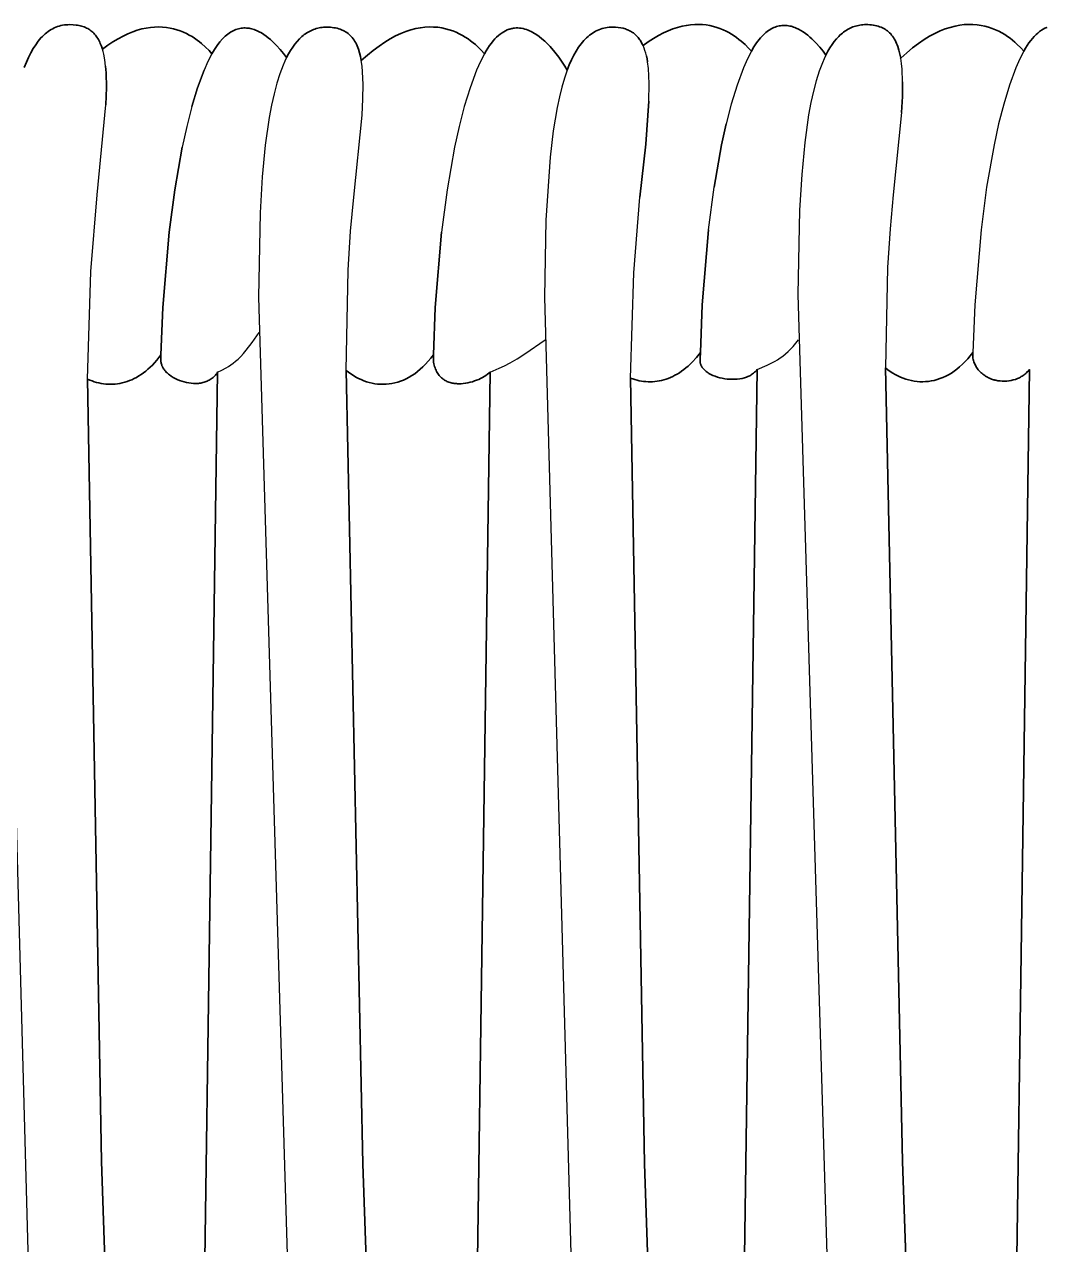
# Model space of a CAD drawing. Header units: millimetres. Extents: x 0 to 1881, y -1115 to 723.
# Drawn here: x 1343.1 to 1414.4, y -469.4 to -384.2 of the extents above; entities that cross this region are included whole.
import ezdxf

# ---------------------------------------------------------------- set-up
doc = ezdxf.new("R2010")
doc.units = ezdxf.units.MM
doc.layers.add('Blocks', color=7, linetype='Continuous')
doc.layers.add('Blocks$Inner', color=7, linetype='Continuous', lineweight=25, true_color=0x007f00)
doc.layers.add('Blocks$Outline', color=7, linetype='Continuous', lineweight=35, true_color=0xff3f3f)

# ---------------------------------------------------------------- blocks, each defined once
blk = doc.blocks.new('PK4 Lounge Chair Top')
at = {"layer": 'Blocks$Inner'}
blk.add_line((197.1, 75.168), (200.057, 282.045), dxfattribs=at)
for points in [[(192.23, 303.414), (192.266, 302.948), (192.287, 301.907), (192.248, 300.718), (192.287, 301.907), (192.266, 302.948), (192.23, 303.414), (192.177, 303.843), (192.105, 304.237), (192.061, 304.421), (192.013, 304.596), (191.943, 304.805), (191.866, 305.001), (191.824, 305.094), (191.779, 305.183), (191.733, 305.268), (191.684, 305.351), (191.633, 305.429), (191.579, 305.505), (191.523, 305.577), (191.464, 305.645), (191.403, 305.71), (191.34, 305.772), (191.274, 305.83), (191.206, 305.885), (191.135, 305.937), (191.061, 305.985), (190.984, 306.029), (190.905, 306.071), (190.824, 306.109), (190.739, 306.144), (190.652, 306.175), (190.562, 306.203), (190.469, 306.228), (190.373, 306.249), (190.274, 306.267), (190.172, 306.282), (189.96, 306.302), (189.735, 306.308), (189.608, 306.305), (189.482, 306.297), (189.358, 306.283), (189.236, 306.263), (189.116, 306.237), (188.998, 306.206), (188.882, 306.169), (188.767, 306.126), (188.655, 306.078), (188.544, 306.023), (188.435, 305.963), (188.328, 305.897), (188.223, 305.824), (188.12, 305.747), (188.018, 305.663), (187.918, 305.573), (187.82, 305.477), (187.724, 305.375), (187.63, 305.267), (187.537, 305.153), (187.357, 304.907), (187.184, 304.637), (187.018, 304.342), (186.859, 304.022), (186.706, 303.677), (186.561, 303.307)], [(184.982, 287.451), (186.832, 219.806), (185.345, 83.698)], [(199.658, 304.277), (199.458, 304.499), (199.219, 304.739), (198.94, 304.987), (198.786, 305.11), (198.623, 305.233), (198.45, 305.353), (198.268, 305.468), (198.076, 305.579), (197.875, 305.683), (197.665, 305.78), (197.446, 305.868), (197.217, 305.946), (196.98, 306.013), (196.734, 306.068), (196.479, 306.109), (196.214, 306.135), (195.942, 306.146), (195.66, 306.139), (195.37, 306.114), (195.072, 306.07), (194.765, 306.005), (194.449, 305.918), (194.126, 305.808), (193.794, 305.674), (193.454, 305.514), (193.105, 305.328), (192.749, 305.113), (192.385, 304.87), (192.013, 304.596)], [(204.868, 304.009), (204.66, 304.284), (204.427, 304.569), (204.169, 304.855), (203.89, 305.132), (203.743, 305.264), (203.591, 305.391), (203.435, 305.511), (203.275, 305.622), (203.112, 305.725), (202.944, 305.816), (202.774, 305.896), (202.688, 305.931), (202.601, 305.962), (202.513, 305.99), (202.425, 306.015), (202.336, 306.035), (202.247, 306.052), (202.157, 306.064), (202.066, 306.072), (201.976, 306.076), (201.884, 306.075), (201.793, 306.069), (201.701, 306.058), (201.608, 306.043), (201.516, 306.022), (201.423, 305.995), (201.33, 305.964), (201.236, 305.926), (201.143, 305.883), (201.05, 305.834), (200.956, 305.778), (200.862, 305.717), (200.769, 305.649), (200.675, 305.574), (200.582, 305.493), (200.488, 305.405), (200.395, 305.31), (200.209, 305.098), (200.024, 304.856), (199.84, 304.583), (199.658, 304.277), (199.38, 303.741), (199.107, 303.12), (198.658, 301.899), (198.256, 300.583), (197.897, 299.192), (197.58, 297.746), (197.06, 294.768), (196.675, 291.805), (196.235, 286.552), (196.101, 283.241), (195.806, 282.869), (195.655, 282.698), (195.502, 282.536)], [(215.904, 63.053), (210.199, 226.742), (209.017, 282.16), (209.172, 289.161), (209.338, 291.879), (209.565, 294.247), (210.143, 299.993), (210.201, 301.12), (210.214, 302.127), (210.177, 303.017), (210.139, 303.419), (210.085, 303.792), (210.029, 304.079), (209.962, 304.347), (209.884, 304.596), (209.841, 304.713), (209.794, 304.825), (209.745, 304.933), (209.693, 305.036), (209.637, 305.134), (209.578, 305.228), (209.516, 305.317), (209.451, 305.401), (209.383, 305.48), (209.311, 305.555), (209.236, 305.625), (209.157, 305.691), (209.075, 305.752), (208.989, 305.808), (208.9, 305.86), (208.807, 305.907), (208.759, 305.929), (208.71, 305.95), (208.61, 305.988), (208.505, 306.022), (208.397, 306.051), (208.285, 306.075), (208.169, 306.096), (208.049, 306.111), (207.924, 306.122), (207.796, 306.129), (207.664, 306.131), (207.556, 306.129), (207.45, 306.123), (207.345, 306.113), (207.241, 306.099), (207.139, 306.081), (207.038, 306.058), (206.938, 306.032), (206.84, 306.001), (206.743, 305.967), (206.647, 305.928), (206.553, 305.885), (206.46, 305.838), (206.368, 305.787), (206.278, 305.731), (206.189, 305.672), (206.101, 305.608), (206.014, 305.54), (205.929, 305.468), (205.763, 305.311), (205.601, 305.137), (205.445, 304.946), (205.293, 304.737), (205.146, 304.512), (205.005, 304.269), (204.868, 304.009), (204.744, 303.749), (204.624, 303.473), (204.397, 302.874), (204.187, 302.21), (203.994, 301.48)], [(224.458, 303.124), (224.459, 303.123), (224.461, 303.12), (224.459, 303.123), (224.458, 303.126), (224.456, 303.128), (224.455, 303.13), (224.283, 303.419), (224.104, 303.695), (223.87, 304.028), (223.586, 304.396), (223.258, 304.776), (223.079, 304.964), (222.891, 305.146), (222.694, 305.32), (222.489, 305.482), (222.277, 305.631), (222.169, 305.7), (222.059, 305.764), (221.948, 305.822), (221.834, 305.876), (221.72, 305.924), (221.605, 305.966), (221.488, 306.002), (221.371, 306.031), (221.252, 306.054), (221.132, 306.068), (221.012, 306.075), (220.891, 306.075), (220.769, 306.065), (220.708, 306.057), (220.646, 306.047), (220.585, 306.035), (220.523, 306.02), (220.462, 306.003), (220.4, 305.983), (220.338, 305.961), (220.276, 305.937), (220.152, 305.88), (220.028, 305.813), (219.904, 305.735), (219.78, 305.645), (219.655, 305.544), (219.531, 305.432), (219.407, 305.306), (219.284, 305.169), (219.161, 305.018), (219.038, 304.854), (218.916, 304.676), (218.794, 304.484), (218.673, 304.277), (218.395, 303.741), (218.122, 303.12), (217.673, 301.899), (217.271, 300.583), (216.912, 299.192), (216.595, 297.747), (216.075, 294.769), (215.691, 291.806), (215.25, 286.553), (215.116, 283.241), (214.938, 283.011), (214.757, 282.795), (214.573, 282.594), (214.386, 282.407), (214.197, 282.235), (214.006, 282.076), (213.812, 281.931), (213.617, 281.8), (213.42, 281.683), (213.222, 281.578), (213.023, 281.487), (212.823, 281.408), (212.622, 281.341), (212.421, 281.287), (212.22, 281.245), (212.019, 281.215), (211.819, 281.196), (211.619, 281.188), (211.42, 281.192), (211.222, 281.207), (211.025, 281.233), (210.83, 281.269), (210.637, 281.315), (210.446, 281.372), (210.256, 281.438), (210.07, 281.514), (209.886, 281.599)], [(218.673, 304.277), (218.457, 304.517), (218.194, 304.776), (218.045, 304.91), (217.886, 305.044), (217.715, 305.177), (217.533, 305.307), (217.341, 305.433), (217.137, 305.554), (216.923, 305.668), (216.698, 305.773), (216.462, 305.868), (216.216, 305.952), (215.959, 306.023), (215.693, 306.079), (215.415, 306.12), (215.128, 306.142), (214.831, 306.146), (214.523, 306.13), (214.206, 306.091), (213.879, 306.029), (213.542, 305.943), (213.195, 305.829), (212.839, 305.688), (212.473, 305.517), (212.098, 305.316), (211.714, 305.082), (211.32, 304.814), (210.917, 304.511), (210.505, 304.171), (210.085, 303.792), (210.041, 303.754)], [(234.818, 80.001), (229.848, 226.742), (228.881, 281.619), (229.1, 288.973), (229.531, 294.247), (229.938, 297.967), (230.161, 300.953), (230.179, 302.181), (230.161, 302.73), (230.123, 303.235), (230.064, 303.699), (230.026, 303.915), (229.983, 304.121), (229.933, 304.316), (229.878, 304.501), (229.817, 304.676), (229.749, 304.84), (229.674, 304.997), (229.591, 305.144), (229.547, 305.214), (229.502, 305.281), (229.455, 305.345), (229.406, 305.407), (229.355, 305.466), (229.302, 305.523), (229.247, 305.577), (229.191, 305.629), (229.133, 305.678), (229.073, 305.725), (229.01, 305.769), (228.946, 305.81), (228.88, 305.849), (228.811, 305.886), (228.741, 305.92), (228.668, 305.951), (228.594, 305.98), (228.517, 306.006), (228.438, 306.03), (228.358, 306.051), (228.189, 306.086), (228.012, 306.111), (227.825, 306.126), (227.63, 306.131), (227.502, 306.128), (227.376, 306.12), (227.252, 306.106), (227.131, 306.086), (227.01, 306.06), (226.892, 306.029), (226.776, 305.992), (226.662, 305.949), (226.549, 305.901), (226.438, 305.846), (226.33, 305.786), (226.223, 305.72), (226.117, 305.648), (226.014, 305.57), (225.912, 305.486), (225.813, 305.396), (225.715, 305.3), (225.619, 305.198), (225.524, 305.09), (225.432, 304.976), (225.252, 304.73), (225.078, 304.46), (224.912, 304.165), (224.753, 303.845), (224.601, 303.5), (224.456, 303.128), (224.457, 303.127), (224.458, 303.125), (224.46, 303.122)], [(237.309, 304.454), (237.11, 304.675), (236.873, 304.912), (236.597, 305.158), (236.445, 305.281), (236.283, 305.403), (236.112, 305.522), (235.932, 305.638), (235.742, 305.748), (235.544, 305.852), (235.336, 305.949), (235.119, 306.037), (234.893, 306.116), (234.658, 306.184), (234.415, 306.24), (234.163, 306.283), (233.902, 306.311), (233.632, 306.324), (233.354, 306.32), (233.067, 306.298), (232.772, 306.258), (232.469, 306.196), (232.157, 306.114), (231.837, 306.009), (231.509, 305.881), (231.173, 305.727), (230.829, 305.547), (230.477, 305.34), (230.117, 305.105), (229.749, 304.84)], [(242.518, 304.186), (242.311, 304.461), (242.077, 304.746), (241.82, 305.032), (241.54, 305.309), (241.393, 305.442), (241.242, 305.568), (241.086, 305.688), (240.926, 305.799), (240.762, 305.901), (240.595, 305.993), (240.425, 306.073), (240.339, 306.108), (240.252, 306.139), (240.164, 306.167), (240.076, 306.192), (239.987, 306.212), (239.898, 306.229), (239.807, 306.241), (239.717, 306.249), (239.626, 306.253), (239.535, 306.252), (239.443, 306.246), (239.351, 306.235), (239.259, 306.22), (239.166, 306.199), (239.073, 306.172), (238.98, 306.141), (238.887, 306.103), (238.794, 306.06), (238.7, 306.011), (238.607, 305.955), (238.513, 305.894), (238.42, 305.826), (238.326, 305.751), (238.232, 305.67), (238.139, 305.582), (238.046, 305.486), (237.953, 305.384), (237.86, 305.274), (237.675, 305.032), (237.491, 304.76), (237.309, 304.454), (237.031, 303.918), (236.758, 303.298), (236.309, 302.076), (235.906, 300.76), (235.548, 299.369), (235.23, 297.924), (234.71, 294.946)], [(247.793, 300.17), (247.852, 301.297), (247.865, 302.304), (247.828, 303.194), (247.789, 303.596), (247.736, 303.969), (247.68, 304.256), (247.613, 304.524), (247.535, 304.772), (247.492, 304.89), (247.445, 305.002), (247.396, 305.11), (247.343, 305.213), (247.288, 305.311), (247.229, 305.405), (247.167, 305.494), (247.102, 305.578), (247.034, 305.657), (246.962, 305.732), (246.887, 305.802), (246.808, 305.868), (246.726, 305.929), (246.64, 305.985), (246.551, 306.037), (246.458, 306.084), (246.361, 306.127), (246.26, 306.165), (246.156, 306.199), (246.048, 306.228), (245.936, 306.252), (245.819, 306.273), (245.699, 306.288), (245.575, 306.299), (245.447, 306.306), (245.314, 306.308), (245.207, 306.306), (245.1, 306.3), (244.995, 306.29), (244.892, 306.276), (244.789, 306.258), (244.688, 306.235), (244.589, 306.209), (244.49, 306.178), (244.393, 306.144), (244.298, 306.105), (244.203, 306.062), (244.111, 306.015), (244.019, 305.964), (243.929, 305.908), (243.839, 305.849), (243.752, 305.785), (243.665, 305.717), (243.58, 305.645), (243.496, 305.568), (243.413, 305.488), (243.252, 305.314), (243.095, 305.123), (242.944, 304.914), (242.797, 304.689), (242.655, 304.446), (242.518, 304.186), (242.394, 303.926), (242.275, 303.65), (242.048, 303.051), (241.838, 302.387), (241.645, 301.658), (241.468, 300.862), (241.308, 299.998)], [(256.324, 304.454), (256.107, 304.694), (255.844, 304.953), (255.696, 305.087), (255.537, 305.221), (255.366, 305.353), (255.184, 305.484), (254.992, 305.61), (254.788, 305.731), (254.574, 305.845), (254.349, 305.95), (254.113, 306.045), (253.867, 306.129), (253.61, 306.2), (253.343, 306.256), (253.066, 306.296), (252.779, 306.319), (252.631, 306.324), (252.481, 306.323), (252.174, 306.307), (251.857, 306.268), (251.529, 306.206), (251.192, 306.119), (250.846, 306.006), (250.49, 305.865), (250.124, 305.694), (249.749, 305.493), (249.365, 305.259), (248.971, 304.991), (248.568, 304.688), (248.156, 304.347), (247.736, 303.969), (247.691, 303.931)], [(257.927, 306.113), (257.803, 306.057), (257.679, 305.99), (257.554, 305.911), (257.43, 305.822), (257.306, 305.721), (257.182, 305.608), (257.058, 305.483), (256.934, 305.345), (256.811, 305.194), (256.688, 305.03), (256.566, 304.853), (256.445, 304.661), (256.324, 304.454), (256.046, 303.918), (255.773, 303.298), (255.324, 302.076), (254.922, 300.76), (254.563, 299.369), (254.246, 297.924), (253.726, 294.946)], [(210.214, 302.128), (210.177, 303.018), (210.139, 303.419), (210.085, 303.792)], [(229.983, 304.121), (230.026, 303.915), (230.064, 303.699)], [(198.256, 300.583), (198.658, 301.899), (199.107, 303.12)], [(204.397, 302.874), (204.187, 302.21), (203.994, 301.48), (203.817, 300.685), (203.657, 299.821), (203.384, 297.889), (203.174, 295.676), (203.026, 293.174), (202.91, 287.274), (205.522, 200.183), (204.226, 83.613), (204.434, 83.556), (204.642, 83.485), (204.848, 83.399), (205.052, 83.301), (205.253, 83.188), (205.45, 83.062), (205.641, 82.922), (205.827, 82.769)], [(224.455, 303.13), (224.259, 302.558), (224.077, 301.934), (223.908, 301.257), (223.752, 300.525), (223.48, 298.897), (223.26, 297.045), (222.971, 292.643), (222.876, 287.274), (224.726, 219.629), (228.993, 82.087), (229.595, 63.116), (229.698, 62.238), (229.848, 61.424), (229.938, 61.041), (230.038, 60.674), (230.148, 60.324)], [(230.179, 302.181), (230.161, 302.729), (230.123, 303.235)], [(247.865, 302.304), (247.852, 301.297), (247.793, 300.17), (247.216, 294.424), (246.989, 292.056), (246.823, 289.338)], [(209.172, 289.161), (209.338, 291.879), (209.565, 294.247), (210.143, 299.993), (210.201, 301.12)], [(230.161, 300.953), (229.938, 297.967), (229.531, 294.247)], [(241.645, 301.657), (241.468, 300.862), (241.308, 299.998), (241.035, 298.066), (240.825, 295.853), (240.677, 293.351), (240.561, 287.451), (243.172, 200.362), (247.115, 82.145), (247.755, 63.293), (247.817, 62.709), (247.9, 62.151), (248.002, 61.62)], [(197.665, 58.609), (197.557, 58.78), (197.453, 58.959), (197.354, 59.145), (197.261, 59.338), (197.172, 59.537), (197.261, 59.899), (197.337, 60.288), (197.401, 60.705), (197.451, 61.151), (197.487, 61.625), (197.508, 62.129), (197.5, 63.23), (197.1, 75.168), (191.954, 226.919), (190.983, 281.551), (191.201, 289.064), (191.637, 294.424), (192.248, 300.718)], [(233.038, 282.599), (233.184, 282.745), (233.472, 283.064), (233.752, 283.418), (233.886, 286.73), (234.326, 291.983), (234.711, 294.946), (235.231, 297.924), (235.548, 299.369)], [(254.563, 299.369), (254.246, 297.924), (253.726, 294.946), (253.342, 291.983), (252.901, 286.73), (252.767, 283.418), (252.762, 283.014), (252.783, 282.93), (252.807, 282.848), (252.834, 282.768), (252.864, 282.69), (252.896, 282.615), (252.932, 282.542), (252.97, 282.471), (253.01, 282.402), (253.031, 282.369), (253.053, 282.336), (253.098, 282.272), (253.146, 282.21), (253.195, 282.151), (253.247, 282.093), (253.301, 282.038), (253.356, 281.986), (253.385, 281.96), (253.414, 281.936), (253.473, 281.887), (253.534, 281.842), (253.597, 281.798), (253.661, 281.757), (253.793, 281.681), (253.862, 281.647), (253.931, 281.615), (254.073, 281.557), (254.146, 281.532), (254.219, 281.509), (254.256, 281.499), (254.293, 281.489), (254.368, 281.47), (254.519, 281.441), (254.672, 281.42), (254.826, 281.409), (254.98, 281.407), (255.135, 281.414), (255.288, 281.43), (255.44, 281.456), (255.589, 281.49), (255.736, 281.535), (255.879, 281.588), (255.949, 281.618), (256.018, 281.651), (256.085, 281.686), (256.152, 281.723), (256.217, 281.762), (256.28, 281.804), (256.342, 281.848), (256.402, 281.894), (256.46, 281.943), (256.517, 281.994), (256.572, 282.048), (256.625, 282.104), (256.675, 282.162), (256.724, 282.222), (253.554, 60.536)], [(190.983, 281.551), (191.136, 281.484), (191.291, 281.424), (191.447, 281.371), (191.605, 281.324), (191.764, 281.284), (191.924, 281.251), (192.086, 281.225), (192.248, 281.206), (192.412, 281.195), (192.576, 281.191), (192.741, 281.195), (192.906, 281.206), (193.071, 281.225), (193.237, 281.253), (193.403, 281.288), (193.568, 281.331), (193.734, 281.383), (193.899, 281.443), (194.063, 281.512), (194.228, 281.589), (194.391, 281.676), (194.553, 281.771), (194.715, 281.875), (194.875, 281.988), (195.034, 282.111), (195.192, 282.243), (195.348, 282.385), (195.502, 282.536), (195.655, 282.698), (195.806, 282.869), (196.101, 283.241), (196.235, 286.552), (196.675, 291.805), (197.06, 294.768), (197.58, 297.746)], [(247.216, 294.424), (246.989, 292.056), (246.823, 289.338), (246.668, 282.337), (247.85, 226.919), (253.554, 63.23), (253.567, 62.347), (253.539, 61.54), (253.473, 60.806), (253.373, 60.144), (253.311, 59.84), (253.241, 59.553), (253.164, 59.285), (253.08, 59.033), (252.989, 58.799), (252.892, 58.581), (252.789, 58.381), (252.892, 58.581), (252.989, 58.799), (253.08, 59.033), (253.164, 59.285), (253.241, 59.553), (253.311, 59.84), (253.373, 60.144)], [(212.422, 281.287), (212.622, 281.341), (212.823, 281.408), (213.023, 281.487), (213.222, 281.578), (213.42, 281.683), (213.617, 281.8), (213.812, 281.931), (214.006, 282.076), (214.197, 282.235), (214.386, 282.407), (214.573, 282.594), (214.757, 282.795), (214.938, 283.011), (215.116, 283.241), (215.25, 286.552), (215.691, 291.806)], [(234.326, 291.983), (233.886, 286.73), (233.752, 283.418), (233.747, 283.014), (233.736, 282.949), (233.732, 282.917), (233.729, 282.886), (233.728, 282.854), (233.728, 282.823), (233.729, 282.792), (233.732, 282.761), (233.734, 282.746), (233.735, 282.739), (233.735, 282.737), (233.735, 282.735), (233.735, 282.733), (233.736, 282.729), (233.737, 282.725), (233.737, 282.723), (233.737, 282.722), (233.737, 282.72), (233.738, 282.718), (233.738, 282.716), (233.739, 282.712), (233.739, 282.71), (233.739, 282.708), (233.739, 282.706), (233.74, 282.705), (233.74, 282.703), (233.741, 282.701), (233.741, 282.699), (233.741, 282.697), (233.742, 282.693), (233.742, 282.692), (233.743, 282.69), (233.743, 282.688), (233.743, 282.686), (233.745, 282.678), (233.745, 282.677), (233.746, 282.675), (233.746, 282.673), (233.747, 282.671), (233.754, 282.641), (233.762, 282.612), (233.767, 282.598), (233.767, 282.596), (233.768, 282.594), (233.768, 282.592), (233.769, 282.591), (233.77, 282.589), (233.77, 282.587), (233.771, 282.585), (233.771, 282.583), (233.776, 282.569), (233.777, 282.567), (233.778, 282.566), (233.779, 282.564), (233.779, 282.562), (233.78, 282.56), (233.781, 282.557), (233.782, 282.555), (233.788, 282.539), (233.789, 282.537), (233.79, 282.535), (233.791, 282.534), (233.791, 282.532), (233.792, 282.53), (233.793, 282.528), (233.794, 282.527), (233.8, 282.513), (233.801, 282.511), (233.801, 282.509), (233.802, 282.507), (233.803, 282.506), (233.804, 282.504), (233.805, 282.502), (233.805, 282.5), (233.806, 282.498), (233.82, 282.471), (233.835, 282.444), (233.85, 282.417), (233.851, 282.415), (233.852, 282.413), (233.853, 282.412), (233.854, 282.41), (233.855, 282.408), (233.856, 282.407), (233.857, 282.405), (233.859, 282.403), (233.867, 282.39), (233.885, 282.364), (233.903, 282.338), (233.923, 282.312), (233.943, 282.287), (233.965, 282.262), (234.01, 282.213), (234.059, 282.166), (234.111, 282.12), (234.166, 282.076), (234.224, 282.032), (234.285, 281.991), (234.349, 281.952), (234.484, 281.877), (234.628, 281.809), (234.78, 281.748), (234.939, 281.695), (235.104, 281.648), (235.273, 281.61), (235.446, 281.579), (235.621, 281.556), (235.798, 281.542), (235.975, 281.536), (236.151, 281.539), (236.325, 281.551), (236.496, 281.573), (236.663, 281.604), (236.824, 281.645), (236.902, 281.668), (236.979, 281.695), (237.053, 281.724), (237.126, 281.756), (237.196, 281.79), (237.264, 281.827), (237.33, 281.867), (237.393, 281.91), (237.453, 281.955), (237.51, 282.002), (237.538, 282.027), (237.565, 282.053), (237.616, 282.107), (237.664, 282.163), (237.708, 282.222)], [(196.101, 283.241), (196.096, 282.838), (196.097, 282.808), (196.098, 282.777), (196.101, 282.747), (196.105, 282.717), (196.109, 282.688), (196.115, 282.658), (196.13, 282.599), (196.149, 282.54), (196.171, 282.482), (196.197, 282.425), (196.204, 282.41), (196.205, 282.409), (196.206, 282.407), (196.208, 282.403), (196.208, 282.402), (196.21, 282.4), (196.211, 282.398), (196.211, 282.396), (196.219, 282.382), (196.227, 282.368), (196.26, 282.312), (196.296, 282.256), (196.336, 282.202), (196.379, 282.148), (196.425, 282.096), (196.473, 282.044), (196.525, 281.993), (196.579, 281.944), (196.636, 281.896), (196.695, 281.849), (196.82, 281.759), (196.954, 281.674), (197.095, 281.596), (197.242, 281.524), (197.395, 281.46), (197.553, 281.403), (197.714, 281.354), (197.878, 281.313), (198.045, 281.282), (198.212, 281.26), (198.379, 281.248), (198.545, 281.246), (198.71, 281.255), (198.792, 281.264), (198.872, 281.275), (198.952, 281.29), (199.03, 281.307), (199.108, 281.328), (199.184, 281.352), (199.259, 281.379), (199.333, 281.409), (199.405, 281.443), (199.475, 281.479), (199.543, 281.52), (199.61, 281.563), (199.674, 281.611), (199.736, 281.661), (199.796, 281.716), (199.854, 281.774), (199.909, 281.836), (199.961, 281.902), (200.011, 281.972), (200.057, 282.045), (200.355, 282.184), (200.658, 282.343), (200.814, 282.436), (200.973, 282.541), (201.137, 282.66), (201.307, 282.797), (201.482, 282.954), (201.664, 283.133), (201.854, 283.336), (202.052, 283.566), (202.476, 284.117), (202.943, 284.806)], [(215.116, 283.241), (215.111, 282.838), (215.128, 282.729), (215.148, 282.624), (215.172, 282.523), (215.198, 282.427), (215.229, 282.336), (215.262, 282.248), (215.298, 282.165), (215.337, 282.086), (215.379, 282.011), (215.423, 281.94), (215.47, 281.872), (215.52, 281.809), (215.546, 281.778), (215.573, 281.749), (215.627, 281.693), (215.655, 281.666), (215.683, 281.64), (215.742, 281.591), (215.772, 281.568), (215.803, 281.545), (215.834, 281.524), (215.865, 281.503), (215.897, 281.483), (215.93, 281.464), (215.996, 281.429), (216.03, 281.412), (216.064, 281.396), (216.133, 281.367), (216.204, 281.34), (216.276, 281.317), (216.349, 281.297), (216.423, 281.279), (216.498, 281.264), (216.574, 281.252), (216.651, 281.243), (216.729, 281.236), (216.807, 281.232), (216.886, 281.23), (217.044, 281.233), (217.204, 281.245), (217.363, 281.266), (217.522, 281.294), (217.679, 281.33), (217.834, 281.372), (217.985, 281.42), (218.133, 281.475), (218.276, 281.534), (218.412, 281.598), (218.543, 281.665), (218.667, 281.737), (218.782, 281.811), (218.889, 281.887), (218.986, 281.966), (219.073, 282.045), (219.712, 282.308), (220.072, 282.477), (220.48, 282.69), (220.952, 282.963), (221.505, 283.31), (222.916, 284.287)], [(234.818, 80.001), (237.708, 282.222), (238.422, 282.523), (238.78, 282.7), (238.96, 282.8), (239.14, 282.909), (239.321, 283.03), (239.502, 283.162), (239.684, 283.308), (239.867, 283.469), (240.051, 283.646), (240.235, 283.84), (240.421, 284.054), (240.607, 284.287)], [(231.822, 281.737), (231.977, 281.816), (232.132, 281.903), (232.286, 281.998), (232.438, 282.102), (232.59, 282.213), (232.741, 282.333), (232.89, 282.462), (233.038, 282.599), (233.184, 282.745), (233.472, 283.064)], [(250.474, 281.584), (250.273, 281.518), (250.072, 281.464), (249.871, 281.422), (249.67, 281.391), (249.47, 281.373), (249.27, 281.365), (249.47, 281.373), (249.67, 281.391), (249.871, 281.422), (250.072, 281.464), (250.273, 281.518), (250.474, 281.584), (250.673, 281.663), (250.873, 281.755), (251.071, 281.86), (251.268, 281.977), (251.463, 282.108), (251.656, 282.253), (251.848, 282.412), (252.037, 282.584), (252.224, 282.771), (252.408, 282.972), (252.589, 283.188), (252.767, 283.418)], [(193.899, 281.443), (194.063, 281.512), (194.228, 281.589), (194.391, 281.676), (194.553, 281.771), (194.715, 281.875), (194.875, 281.988), (195.034, 282.111), (195.192, 282.243)], [(209.705, 281.694), (209.528, 281.797), (209.354, 281.91), (209.183, 282.031), (209.017, 282.16), (209.183, 282.031), (209.354, 281.91), (209.528, 281.798), (209.705, 281.694), (209.886, 281.599), (210.07, 281.514), (210.256, 281.438)], [(230.566, 281.381), (230.723, 281.399), (230.88, 281.425), (231.038, 281.458), (231.195, 281.499), (231.352, 281.547), (231.509, 281.603), (231.666, 281.666), (231.822, 281.737), (231.977, 281.816), (232.132, 281.903), (232.286, 281.998), (232.438, 282.102), (232.59, 282.213), (232.741, 282.333), (232.89, 282.462)], [(246.668, 282.337), (246.834, 282.208), (247.005, 282.087), (247.179, 281.974), (247.356, 281.871), (247.537, 281.776), (247.721, 281.691), (247.907, 281.615), (248.096, 281.549), (248.288, 281.492), (248.481, 281.446), (248.288, 281.492), (248.096, 281.549), (247.907, 281.615), (247.721, 281.691)], [(246.834, 282.208), (247.005, 282.087), (247.179, 281.974)], [(252.224, 282.771), (252.037, 282.584), (251.848, 282.412), (251.656, 282.253), (251.463, 282.108), (251.268, 281.977)], [(191.605, 281.324), (191.764, 281.284), (191.924, 281.251)], [(193.734, 281.383), (193.568, 281.331), (193.403, 281.288), (193.237, 281.253), (193.071, 281.225)], [(219.073, 282.045), (215.904, 60.359), (216.034, 59.938), (216.186, 59.541), (216.358, 59.167), (216.451, 58.989), (216.549, 58.818), (216.651, 58.654), (216.756, 58.496), (216.866, 58.345), (216.979, 58.201), (217.095, 58.065), (217.215, 57.936), (217.338, 57.814), (217.464, 57.7), (217.592, 57.594), (217.722, 57.496), (217.855, 57.407), (217.99, 57.325), (218.127, 57.252), (218.265, 57.188), (218.405, 57.132), (218.546, 57.085)], [(229.328, 281.477), (229.177, 281.518), (229.028, 281.565), (228.881, 281.619), (229.028, 281.565), (229.177, 281.518), (229.328, 281.477), (229.48, 281.442), (229.633, 281.413), (229.786, 281.391), (229.941, 281.376), (230.096, 281.367), (230.252, 281.364), (230.409, 281.369), (230.566, 281.381), (230.723, 281.399), (230.88, 281.425), (231.038, 281.458)], [(249.27, 281.365), (249.071, 281.369), (248.873, 281.384), (248.676, 281.41), (248.481, 281.446)], [(248.676, 281.41), (248.873, 281.384), (249.071, 281.369)], [(192.249, 281.206), (192.412, 281.195), (192.576, 281.191), (192.741, 281.195), (192.906, 281.206)], [(212.019, 281.215), (211.819, 281.196), (211.619, 281.188), (211.42, 281.192), (211.222, 281.207)]]:
    blk.add_lwpolyline(points, dxfattribs=at)
at = {"layer": 'Blocks$Outline'}
for points in [[(186.561, 303.307), (186.706, 303.677), (186.859, 304.022), (187.018, 304.342), (187.184, 304.637), (187.357, 304.907), (187.537, 305.153), (187.63, 305.267), (187.724, 305.375), (187.82, 305.477), (187.918, 305.573), (188.018, 305.663), (188.12, 305.747), (188.223, 305.824), (188.328, 305.897), (188.435, 305.963), (188.544, 306.023), (188.655, 306.078), (188.767, 306.126), (188.882, 306.169), (188.998, 306.206), (189.116, 306.237), (189.236, 306.263), (189.358, 306.283), (189.482, 306.297), (189.608, 306.305), (189.735, 306.308), (189.96, 306.302), (190.172, 306.282), (190.274, 306.267), (190.373, 306.249), (190.469, 306.228), (190.562, 306.203), (190.652, 306.175), (190.739, 306.144), (190.824, 306.109), (190.905, 306.071), (190.984, 306.029), (191.061, 305.985), (191.135, 305.937), (191.206, 305.885), (191.274, 305.83), (191.34, 305.772), (191.403, 305.71), (191.464, 305.645), (191.523, 305.577), (191.579, 305.505), (191.633, 305.429), (191.684, 305.351), (191.733, 305.268), (191.779, 305.183), (191.824, 305.094), (191.866, 305.001), (191.943, 304.805), (192.013, 304.596), (192.385, 304.87), (192.749, 305.113), (193.105, 305.328), (193.454, 305.514), (193.794, 305.674), (194.126, 305.808), (194.449, 305.918), (194.765, 306.005), (195.072, 306.07), (195.37, 306.114), (195.66, 306.139), (195.942, 306.146), (196.214, 306.135), (196.479, 306.109), (196.734, 306.068), (196.98, 306.013), (197.217, 305.946), (197.446, 305.868), (197.665, 305.78), (197.875, 305.683), (198.076, 305.579), (198.268, 305.468), (198.45, 305.353), (198.623, 305.233), (198.786, 305.11), (198.94, 304.987), (199.219, 304.739), (199.458, 304.499), (199.658, 304.277), (199.84, 304.583), (200.024, 304.856), (200.209, 305.098), (200.395, 305.31), (200.488, 305.405), (200.582, 305.493), (200.675, 305.574), (200.769, 305.649), (200.862, 305.717), (200.956, 305.778), (201.05, 305.834), (201.143, 305.883), (201.236, 305.926), (201.33, 305.964), (201.423, 305.995), (201.516, 306.022), (201.608, 306.043), (201.701, 306.058), (201.793, 306.069), (201.884, 306.075), (201.976, 306.076), (202.066, 306.072), (202.157, 306.064), (202.247, 306.052), (202.336, 306.035), (202.425, 306.015), (202.513, 305.99), (202.601, 305.962), (202.688, 305.931), (202.774, 305.896), (202.944, 305.816), (203.112, 305.725), (203.275, 305.622), (203.435, 305.511), (203.591, 305.391), (203.743, 305.264), (203.89, 305.132), (204.169, 304.855), (204.427, 304.569), (204.66, 304.284), (204.868, 304.009), (205.005, 304.269), (205.146, 304.512), (205.293, 304.737), (205.445, 304.946), (205.601, 305.137), (205.763, 305.311), (205.929, 305.468), (206.014, 305.54), (206.101, 305.608), (206.189, 305.672), (206.278, 305.731), (206.368, 305.787), (206.46, 305.838), (206.553, 305.885), (206.647, 305.928), (206.743, 305.967), (206.84, 306.001), (206.938, 306.032), (207.038, 306.058), (207.139, 306.081), (207.241, 306.099), (207.345, 306.113), (207.45, 306.123), (207.556, 306.129), (207.664, 306.131), (207.796, 306.129), (207.924, 306.122), (208.049, 306.111), (208.169, 306.096), (208.285, 306.075), (208.397, 306.051), (208.505, 306.022), (208.61, 305.988), (208.71, 305.95), (208.759, 305.929), (208.807, 305.907), (208.9, 305.86), (208.989, 305.808), (209.075, 305.752), (209.157, 305.691), (209.236, 305.625), (209.311, 305.555), (209.383, 305.48), (209.451, 305.401), (209.516, 305.317), (209.578, 305.228), (209.637, 305.134), (209.693, 305.036), (209.745, 304.933), (209.794, 304.825), (209.841, 304.713), (209.884, 304.596), (209.962, 304.347), (210.029, 304.079), (210.085, 303.792), (210.505, 304.171), (210.917, 304.511), (211.32, 304.814), (211.714, 305.082), (212.098, 305.316), (212.473, 305.517), (212.839, 305.688), (213.195, 305.829), (213.542, 305.943), (213.879, 306.029), (214.206, 306.091), (214.523, 306.13), (214.831, 306.146), (215.128, 306.142), (215.415, 306.12), (215.693, 306.079), (215.959, 306.023), (216.216, 305.952), (216.462, 305.868), (216.698, 305.773), (216.923, 305.668), (217.137, 305.554), (217.341, 305.433), (217.533, 305.307), (217.715, 305.177), (217.886, 305.044), (218.045, 304.91), (218.194, 304.776), (218.457, 304.517), (218.673, 304.277), (218.794, 304.484), (218.916, 304.676), (219.038, 304.854), (219.161, 305.018), (219.284, 305.169), (219.407, 305.306), (219.531, 305.432), (219.655, 305.544), (219.78, 305.645), (219.904, 305.735), (220.028, 305.813), (220.152, 305.88), (220.276, 305.937), (220.338, 305.961), (220.4, 305.983), (220.462, 306.003), (220.523, 306.02), (220.585, 306.035), (220.646, 306.047), (220.708, 306.057), (220.769, 306.065), (220.891, 306.075), (221.012, 306.075), (221.132, 306.068), (221.252, 306.054), (221.371, 306.031), (221.488, 306.002), (221.605, 305.966), (221.72, 305.924), (221.834, 305.876), (221.948, 305.822), (222.059, 305.764), (222.169, 305.7), (222.277, 305.631), (222.489, 305.482), (222.694, 305.32), (222.891, 305.146), (223.079, 304.964), (223.258, 304.776), (223.586, 304.396), (223.87, 304.028), (224.104, 303.695), (224.283, 303.419), (224.455, 303.13), (224.456, 303.128), (224.601, 303.5), (224.753, 303.845), (224.912, 304.165), (225.078, 304.46), (225.252, 304.73), (225.432, 304.976), (225.524, 305.09), (225.619, 305.198), (225.715, 305.3), (225.813, 305.396), (225.912, 305.486), (226.014, 305.57), (226.117, 305.648), (226.223, 305.72), (226.33, 305.786), (226.438, 305.846), (226.549, 305.901), (226.662, 305.949), (226.776, 305.992), (226.892, 306.029), (227.01, 306.06), (227.131, 306.086), (227.252, 306.106), (227.376, 306.12), (227.502, 306.128), (227.63, 306.131), (227.825, 306.126), (228.012, 306.111), (228.189, 306.086), (228.358, 306.051), (228.438, 306.03), (228.517, 306.006), (228.594, 305.98), (228.668, 305.951), (228.741, 305.92), (228.811, 305.886), (228.88, 305.849), (228.946, 305.81), (229.01, 305.769), (229.073, 305.725), (229.133, 305.678), (229.191, 305.629), (229.247, 305.577), (229.302, 305.523), (229.355, 305.466), (229.406, 305.407), (229.455, 305.345), (229.502, 305.281), (229.547, 305.214), (229.591, 305.144), (229.674, 304.997), (229.749, 304.84), (230.117, 305.105), (230.477, 305.34), (230.829, 305.547), (231.173, 305.727), (231.509, 305.881), (231.837, 306.009), (232.157, 306.114), (232.469, 306.196), (232.772, 306.258), (233.067, 306.298), (233.354, 306.32), (233.632, 306.324), (233.902, 306.311), (234.163, 306.283), (234.415, 306.24), (234.658, 306.184), (234.893, 306.116), (235.119, 306.037), (235.336, 305.949), (235.544, 305.852), (235.742, 305.748), (235.932, 305.638), (236.112, 305.522), (236.283, 305.403), (236.445, 305.281), (236.597, 305.158), (236.873, 304.912), (237.11, 304.675), (237.309, 304.454), (237.491, 304.76), (237.675, 305.032), (237.86, 305.274), (237.953, 305.384), (238.046, 305.486), (238.139, 305.582), (238.232, 305.67), (238.326, 305.751), (238.42, 305.826), (238.513, 305.894), (238.607, 305.955), (238.7, 306.011), (238.794, 306.06), (238.887, 306.103), (238.98, 306.141), (239.073, 306.172), (239.166, 306.199), (239.259, 306.22), (239.351, 306.235), (239.443, 306.246), (239.535, 306.252), (239.626, 306.253), (239.717, 306.249), (239.807, 306.241), (239.898, 306.229), (239.987, 306.212), (240.076, 306.192), (240.164, 306.167), (240.252, 306.139), (240.339, 306.108), (240.425, 306.073), (240.595, 305.993), (240.762, 305.901), (240.926, 305.799), (241.086, 305.688), (241.242, 305.568), (241.393, 305.442), (241.54, 305.309), (241.82, 305.032), (242.077, 304.746), (242.311, 304.461), (242.518, 304.186), (242.655, 304.446), (242.797, 304.689), (242.944, 304.914), (243.095, 305.123), (243.252, 305.314), (243.413, 305.488), (243.496, 305.568), (243.58, 305.645), (243.665, 305.717), (243.752, 305.785), (243.839, 305.849), (243.929, 305.908), (244.019, 305.964), (244.111, 306.015), (244.203, 306.062), (244.298, 306.105), (244.393, 306.144), (244.49, 306.178), (244.589, 306.209), (244.688, 306.235), (244.789, 306.258), (244.892, 306.276), (244.995, 306.29), (245.1, 306.3), (245.207, 306.306), (245.314, 306.308), (245.447, 306.306), (245.575, 306.299), (245.699, 306.288), (245.819, 306.273), (245.936, 306.252), (246.048, 306.228), (246.156, 306.199), (246.26, 306.165), (246.361, 306.127), (246.458, 306.084), (246.551, 306.037), (246.64, 305.985), (246.726, 305.929), (246.808, 305.868), (246.887, 305.802), (246.962, 305.732), (247.034, 305.657), (247.102, 305.578), (247.167, 305.494), (247.229, 305.405), (247.288, 305.311), (247.343, 305.213), (247.396, 305.11), (247.445, 305.002), (247.492, 304.89), (247.535, 304.772), (247.613, 304.524), (247.68, 304.256), (247.736, 303.969), (248.156, 304.347), (248.568, 304.688), (248.971, 304.991), (249.365, 305.259), (249.749, 305.493), (250.124, 305.694), (250.49, 305.865), (250.846, 306.006), (251.192, 306.119), (251.529, 306.206), (251.857, 306.268), (252.174, 306.307), (252.481, 306.323), (252.631, 306.324), (252.779, 306.319), (253.066, 306.296), (253.343, 306.256), (253.61, 306.2), (253.867, 306.129), (254.113, 306.045), (254.349, 305.95), (254.574, 305.845), (254.788, 305.731), (254.992, 305.61), (255.184, 305.484), (255.366, 305.353), (255.537, 305.221), (255.696, 305.087), (255.844, 304.953), (256.107, 304.694), (256.324, 304.454), (256.445, 304.661), (256.566, 304.853), (256.688, 305.03), (256.811, 305.194), (256.934, 305.345), (257.058, 305.483), (257.182, 305.608), (257.306, 305.721), (257.43, 305.822), (257.554, 305.911), (257.679, 305.99), (257.803, 306.057), (257.927, 306.113)], [(197.12, 76.529), (200.057, 282.045), (200.011, 281.972), (199.961, 281.902), (199.909, 281.836), (199.854, 281.774), (199.796, 281.716), (199.736, 281.661), (199.674, 281.611), (199.61, 281.563), (199.543, 281.52), (199.475, 281.479), (199.405, 281.443), (199.333, 281.409), (199.259, 281.379), (199.184, 281.352), (199.108, 281.328), (199.03, 281.307), (198.952, 281.29), (198.872, 281.275), (198.792, 281.264), (198.71, 281.255), (198.545, 281.246), (198.379, 281.248), (198.212, 281.26), (198.045, 281.282), (197.878, 281.313), (197.714, 281.354), (197.553, 281.403), (197.395, 281.46), (197.242, 281.524), (197.095, 281.596), (196.954, 281.674), (196.82, 281.759), (196.695, 281.849), (196.636, 281.896), (196.579, 281.944), (196.525, 281.993), (196.473, 282.044), (196.425, 282.096), (196.379, 282.148), (196.336, 282.202), (196.296, 282.256), (196.26, 282.312), (196.227, 282.368), (196.219, 282.382), (196.211, 282.396), (196.211, 282.398), (196.21, 282.4), (196.208, 282.402), (196.208, 282.403), (196.206, 282.407), (196.205, 282.409), (196.204, 282.41), (196.197, 282.425), (196.171, 282.482), (196.149, 282.54), (196.13, 282.599), (196.115, 282.658), (196.109, 282.688), (196.105, 282.717), (196.101, 282.747), (196.098, 282.777), (196.097, 282.808), (196.096, 282.838), (196.101, 283.241), (195.806, 282.869), (195.655, 282.698), (195.502, 282.536), (195.348, 282.385), (195.192, 282.243), (195.034, 282.111), (194.875, 281.988), (194.715, 281.875), (194.553, 281.771), (194.391, 281.675), (194.228, 281.589), (194.063, 281.512), (193.899, 281.443), (193.734, 281.383), (193.568, 281.331), (193.403, 281.288), (193.237, 281.252), (193.071, 281.225), (192.906, 281.206), (192.741, 281.195), (192.576, 281.191), (192.412, 281.195), (192.249, 281.206), (192.086, 281.225), (191.924, 281.251), (191.764, 281.284), (191.605, 281.324), (191.447, 281.371), (191.291, 281.424), (191.136, 281.484), (190.983, 281.551), (191.954, 226.919), (197.054, 76.529)], [(216.135, 76.529), (219.073, 282.045), (218.986, 281.966), (218.889, 281.887), (218.782, 281.811), (218.667, 281.737), (218.543, 281.665), (218.412, 281.598), (218.276, 281.534), (218.133, 281.475), (217.985, 281.42), (217.834, 281.372), (217.679, 281.33), (217.522, 281.294), (217.363, 281.266), (217.204, 281.245), (217.044, 281.233), (216.886, 281.23), (216.807, 281.232), (216.729, 281.236), (216.651, 281.243), (216.574, 281.252), (216.498, 281.264), (216.423, 281.279), (216.349, 281.297), (216.276, 281.317), (216.204, 281.34), (216.133, 281.367), (216.064, 281.396), (216.03, 281.412), (215.996, 281.429), (215.93, 281.464), (215.897, 281.483), (215.865, 281.503), (215.834, 281.524), (215.803, 281.545), (215.772, 281.568), (215.742, 281.591), (215.683, 281.64), (215.655, 281.666), (215.627, 281.693), (215.573, 281.749), (215.546, 281.778), (215.52, 281.809), (215.47, 281.872), (215.423, 281.94), (215.379, 282.011), (215.337, 282.086), (215.298, 282.165), (215.262, 282.248), (215.229, 282.336), (215.198, 282.427), (215.172, 282.523), (215.148, 282.624), (215.128, 282.729), (215.111, 282.838), (215.116, 283.241), (214.938, 283.011), (214.757, 282.795), (214.573, 282.594), (214.386, 282.407), (214.197, 282.235), (214.006, 282.076), (213.812, 281.931), (213.617, 281.8), (213.42, 281.683), (213.222, 281.578), (213.023, 281.486), (212.823, 281.408), (212.622, 281.341), (212.421, 281.287), (212.22, 281.245), (212.019, 281.215), (211.819, 281.196), (211.619, 281.188), (211.42, 281.192), (211.222, 281.207), (211.025, 281.233), (210.83, 281.269), (210.637, 281.315), (210.446, 281.372), (210.256, 281.438), (210.07, 281.514), (209.886, 281.599), (209.705, 281.694), (209.528, 281.798), (209.354, 281.91), (209.183, 282.031), (209.017, 282.16), (210.199, 226.742), (215.434, 76.529)], [(253.783, 76.529), (256.724, 282.222), (256.675, 282.162), (256.625, 282.104), (256.572, 282.048), (256.517, 281.994), (256.46, 281.943), (256.402, 281.894), (256.342, 281.848), (256.28, 281.804), (256.217, 281.762), (256.152, 281.723), (256.085, 281.686), (256.018, 281.651), (255.949, 281.618), (255.879, 281.588), (255.736, 281.535), (255.589, 281.49), (255.44, 281.456), (255.288, 281.43), (255.135, 281.414), (254.98, 281.407), (254.826, 281.409), (254.672, 281.42), (254.519, 281.441), (254.368, 281.47), (254.293, 281.489), (254.256, 281.499), (254.219, 281.509), (254.146, 281.532), (254.073, 281.557), (253.931, 281.615), (253.862, 281.647), (253.793, 281.681), (253.661, 281.757), (253.597, 281.798), (253.534, 281.842), (253.473, 281.887), (253.414, 281.936), (253.385, 281.96), (253.356, 281.986), (253.301, 282.038), (253.247, 282.093), (253.195, 282.151), (253.146, 282.21), (253.098, 282.272), (253.053, 282.336), (253.031, 282.369), (253.01, 282.402), (252.97, 282.471), (252.932, 282.542), (252.896, 282.615), (252.864, 282.69), (252.834, 282.768), (252.807, 282.848), (252.783, 282.93), (252.762, 283.014), (252.767, 283.418), (252.589, 283.188), (252.408, 282.972), (252.224, 282.771), (252.037, 282.584), (251.848, 282.412), (251.656, 282.253), (251.463, 282.108), (251.268, 281.977), (251.071, 281.86), (250.873, 281.755), (250.673, 281.663), (250.474, 281.584), (250.273, 281.518), (250.072, 281.464), (249.871, 281.422), (249.67, 281.391), (249.47, 281.373), (249.27, 281.365), (249.071, 281.369), (248.873, 281.384), (248.676, 281.41), (248.481, 281.446), (248.288, 281.492), (248.096, 281.549), (247.907, 281.615), (247.721, 281.691), (247.537, 281.776), (247.356, 281.871), (247.179, 281.974), (247.005, 282.087), (246.834, 282.208), (246.668, 282.337), (247.85, 226.919), (253.091, 76.529)]]:
    blk.add_lwpolyline(points, dxfattribs=at)
blk.add_lwpolyline([(233.752, 283.418), (233.472, 283.064), (233.472, 283.064), (233.184, 282.745), (233.038, 282.599), (232.89, 282.462), (232.89, 282.462), (232.741, 282.333), (232.59, 282.213), (232.438, 282.102), (232.286, 281.998), (232.132, 281.903), (231.977, 281.816), (231.822, 281.737), (231.666, 281.666), (231.509, 281.603), (231.352, 281.547), (231.195, 281.499), (231.038, 281.458), (231.038, 281.458), (230.88, 281.425), (230.723, 281.399), (230.566, 281.381), (230.566, 281.381), (230.409, 281.369), (230.252, 281.364), (230.096, 281.367), (229.941, 281.376), (229.786, 281.391), (229.633, 281.413), (229.48, 281.442), (229.328, 281.477), (229.177, 281.518), (229.028, 281.565), (228.881, 281.619), (229.848, 226.742), (234.818, 80.001), (237.708, 282.222), (237.664, 282.163), (237.616, 282.107), (237.565, 282.053), (237.538, 282.027), (237.51, 282.002), (237.453, 281.955), (237.393, 281.91), (237.33, 281.867), (237.264, 281.827), (237.196, 281.79), (237.126, 281.756), (237.053, 281.724), (236.979, 281.695), (236.902, 281.668), (236.824, 281.645), (236.663, 281.604), (236.496, 281.573), (236.325, 281.551), (236.151, 281.539), (235.975, 281.536), (235.798, 281.542), (235.621, 281.556), (235.446, 281.579), (235.273, 281.61), (235.104, 281.648), (234.939, 281.695), (234.78, 281.748), (234.628, 281.809), (234.484, 281.877), (234.349, 281.952), (234.285, 281.991), (234.224, 282.032), (234.166, 282.076), (234.111, 282.12), (234.059, 282.166), (234.01, 282.213), (233.965, 282.262), (233.943, 282.287), (233.923, 282.312), (233.903, 282.338), (233.885, 282.364), (233.867, 282.39), (233.859, 282.403), (233.857, 282.405), (233.856, 282.407), (233.855, 282.408), (233.854, 282.41), (233.853, 282.412), (233.852, 282.413), (233.851, 282.415), (233.85, 282.417), (233.835, 282.444), (233.82, 282.471), (233.806, 282.498), (233.805, 282.5), (233.805, 282.502), (233.804, 282.504), (233.803, 282.506), (233.802, 282.507), (233.801, 282.509), (233.801, 282.511), (233.8, 282.513), (233.794, 282.527), (233.793, 282.528), (233.792, 282.53), (233.791, 282.532), (233.791, 282.534), (233.79, 282.535), (233.789, 282.537), (233.788, 282.539), (233.782, 282.555), (233.781, 282.557), (233.78, 282.56), (233.779, 282.562), (233.779, 282.564), (233.778, 282.566), (233.777, 282.567), (233.776, 282.569), (233.771, 282.583), (233.771, 282.585), (233.77, 282.587), (233.77, 282.589), (233.769, 282.591), (233.768, 282.592), (233.768, 282.594), (233.767, 282.596), (233.767, 282.598), (233.762, 282.612), (233.754, 282.641), (233.747, 282.671), (233.746, 282.673), (233.746, 282.675), (233.745, 282.677), (233.745, 282.678), (233.743, 282.686), (233.743, 282.688), (233.743, 282.69), (233.742, 282.692), (233.742, 282.693), (233.741, 282.697), (233.741, 282.699), (233.741, 282.701), (233.74, 282.703), (233.74, 282.705), (233.739, 282.706), (233.739, 282.708), (233.739, 282.71), (233.739, 282.712), (233.738, 282.716), (233.738, 282.718), (233.737, 282.72), (233.737, 282.722), (233.737, 282.723), (233.737, 282.725), (233.736, 282.729), (233.735, 282.733), (233.735, 282.735), (233.735, 282.737), (233.735, 282.739), (233.734, 282.746), (233.732, 282.761), (233.729, 282.792), (233.728, 282.823), (233.728, 282.854), (233.729, 282.886), (233.732, 282.917), (233.736, 282.949), (233.747, 283.014)], close=True, dxfattribs=at)

msp = doc.modelspace()

# ---------------------------------------------------------------- block references
at = {"layer": 'Blocks'}
msp.add_blockref('PK4 Lounge Chair Top', (1156.535, -690.536), dxfattribs=at)

doc.saveas('drawing.dxf')
